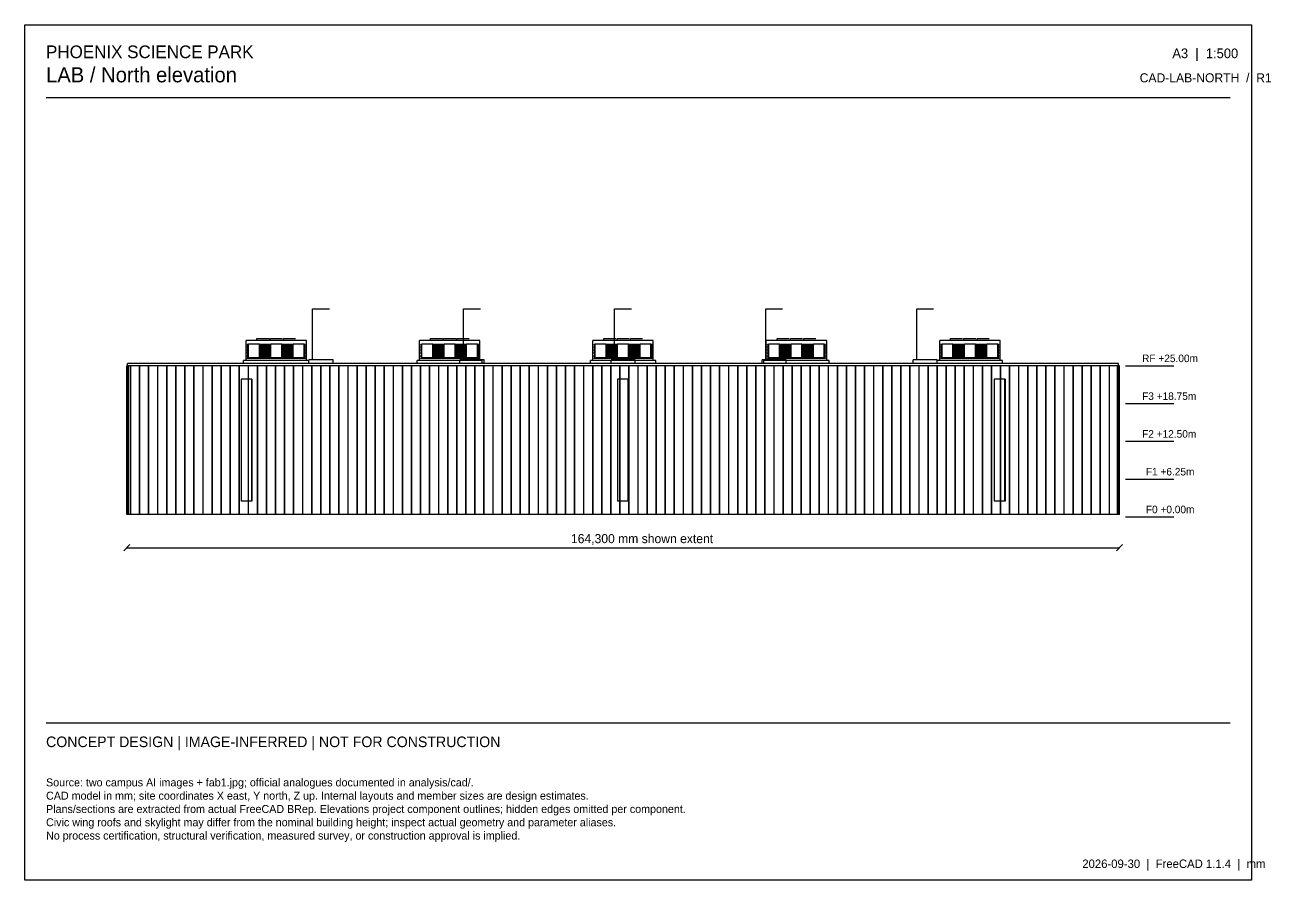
# Model space of a CAD drawing. Header units: millimetres. Extents: x 3500 to 209746, y 3500 to 145000.
import ezdxf

# ---------------------------------------------------------------- set-up
doc = ezdxf.new("R2010")
doc.units = ezdxf.units.MM

msp = doc.modelspace()

# ---------------------------------------------------------------- linework, layer by layer
at = {"layer": 'dimension'}
for p, q in [((19850, 58000), (20850, 59000)), ((20350, 58500), (184650, 58500)), ((184150, 58000), (185150, 59000))]:
    msp.add_line(p, q, dxfattribs=at)
at = {"layer": 'envelope'}
for p, q in [((20350, 64000), (20350, 88600)), ((20650, 88600), (20350, 88600)), ((20500, 64000), (20500, 88600)), ((20650, 64000), (20650, 88600)), ((20977.5, 64000), (20977.5, 88600)), ((21022.5, 88600), (20977.5, 88600)), ((21022.5, 64000), (21022.5, 88600)), ((22477.5, 64000), (22477.5, 88600)), ((22522.5, 88600), (22477.5, 88600)), ((22522.5, 64000), (22522.5, 88600)), ((23977.5, 64000), (23977.5, 88600)), ((24022.5, 88600), (23977.5, 88600)), ((24022.5, 64000), (24022.5, 88600)), ((25477.5, 64000), (25477.5, 88600)), ((25522.5, 88600), (25477.5, 88600)), ((25522.5, 64000), (25522.5, 88600)), ((26977.5, 64000), (26977.5, 88600)), ((27022.5, 88600), (26977.5, 88600)), ((27022.5, 64000), (27022.5, 88600)), ((28477.5, 64000), (28477.5, 88600)), ((28522.5, 88600), (28477.5, 88600)), ((28522.5, 64000), (28522.5, 88600)), ((29977.5, 64000), (29977.5, 88600)), ((30022.5, 88600), (29977.5, 88600)), ((30022.5, 64000), (30022.5, 88600)), ((31477.5, 64000), (31477.5, 88600)), ((31522.5, 88600), (31477.5, 88600)), ((31522.5, 64000), (31522.5, 88600)), ((32977.5, 64000), (32977.5, 88600)), ((33022.5, 88600), (32977.5, 88600)), ((33022.5, 64000), (33022.5, 88600)), ((34477.5, 64000), (34477.5, 88600)), ((34522.5, 88600), (34477.5, 88600)), ((34522.5, 64000), (34522.5, 88600)), ((35977.5, 64000), (35977.5, 88600)), ((36022.5, 88600), (35977.5, 88600)), ((36022.5, 64000), (36022.5, 88600)), ((37477.5, 64000), (37477.5, 88600)), ((37522.5, 88600), (37477.5, 88600)), ((37522.5, 64000), (37522.5, 88600)), ((38977.5, 64000), (38977.5, 88600)), ((39022.5, 88600), (38977.5, 88600)), ((39022.5, 64000), (39022.5, 88600)), ((40477.5, 64000), (40477.5, 88600)), ((40522.5, 88600), (40477.5, 88600)), ((40522.5, 64000), (40522.5, 88600)), ((41977.5, 64000), (41977.5, 88600)), ((42022.5, 88600), (41977.5, 88600)), ((42022.5, 64000), (42022.5, 88600)), ((43477.5, 64000), (43477.5, 88600)), ((43522.5, 88600), (43477.5, 88600)), ((43522.5, 64000), (43522.5, 88600)), ((44977.5, 64000), (44977.5, 88600)), ((45022.5, 88600), (44977.5, 88600)), ((45022.5, 64000), (45022.5, 88600)), ((46477.5, 64000), (46477.5, 88600)), ((46522.5, 88600), (46477.5, 88600)), ((46522.5, 64000), (46522.5, 88600)), ((47977.5, 64000), (47977.5, 88600)), ((48022.5, 88600), (47977.5, 88600)), ((48022.5, 64000), (48022.5, 88600)), ((49477.5, 64000), (49477.5, 88600)), ((49522.5, 88600), (49477.5, 88600)), ((49522.5, 64000), (49522.5, 88600)), ((50977.5, 64000), (50977.5, 88600)), ((51022.5, 88600), (50977.5, 88600)), ((51022.5, 64000), (51022.5, 88600)), ((52477.5, 64000), (52477.5, 88600)), ((52522.5, 88600), (52477.5, 88600)), ((52522.5, 64000), (52522.5, 88600)), ((53977.5, 64000), (53977.5, 88600)), ((54022.5, 88600), (53977.5, 88600)), ((54022.5, 64000), (54022.5, 88600)), ((55477.5, 64000), (55477.5, 88600)), ((55522.5, 88600), (55477.5, 88600)), ((55522.5, 64000), (55522.5, 88600)), ((56977.5, 64000), (56977.5, 88600)), ((57022.5, 88600), (56977.5, 88600)), ((57022.5, 64000), (57022.5, 88600)), ((58477.5, 64000), (58477.5, 88600)), ((58522.5, 88600), (58477.5, 88600)), ((58522.5, 64000), (58522.5, 88600)), ((59977.5, 64000), (59977.5, 88600)), ((60022.5, 88600), (59977.5, 88600)), ((60022.5, 64000), (60022.5, 88600)), ((61477.5, 64000), (61477.5, 88600)), ((61522.5, 88600), (61477.5, 88600)), ((61522.5, 64000), (61522.5, 88600)), ((62977.5, 64000), (62977.5, 88600)), ((63022.5, 88600), (62977.5, 88600)), ((63022.5, 64000), (63022.5, 88600)), ((64477.5, 64000), (64477.5, 88600)), ((64522.5, 88600), (64477.5, 88600)), ((64522.5, 64000), (64522.5, 88600)), ((65977.5, 64000), (65977.5, 88600)), ((66022.5, 88600), (65977.5, 88600)), ((66022.5, 64000), (66022.5, 88600)), ((67477.5, 64000), (67477.5, 88600)), ((67522.5, 88600), (67477.5, 88600)), ((67522.5, 64000), (67522.5, 88600)), ((68977.5, 64000), (68977.5, 88600)), ((69022.5, 88600), (68977.5, 88600)), ((69022.5, 64000), (69022.5, 88600)), ((70477.5, 64000), (70477.5, 88600)), ((70522.5, 88600), (70477.5, 88600)), ((70522.5, 64000), (70522.5, 88600)), ((71977.5, 64000), (71977.5, 88600)), ((72022.5, 88600), (71977.5, 88600)), ((72022.5, 64000), (72022.5, 88600)), ((73477.5, 64000), (73477.5, 88600)), ((73522.5, 88600), (73477.5, 88600)), ((73522.5, 64000), (73522.5, 88600)), ((74977.5, 64000), (74977.5, 88600)), ((75022.5, 88600), (74977.5, 88600)), ((75022.5, 64000), (75022.5, 88600)), ((76477.5, 64000), (76477.5, 88600)), ((76522.5, 88600), (76477.5, 88600)), ((76522.5, 64000), (76522.5, 88600)), ((77977.5, 64000), (77977.5, 88600)), ((78022.5, 88600), (77977.5, 88600)), ((78022.5, 64000), (78022.5, 88600)), ((79477.5, 64000), (79477.5, 88600)), ((79522.5, 88600), (79477.5, 88600)), ((79522.5, 64000), (79522.5, 88600)), ((80977.5, 64000), (80977.5, 88600)), ((81022.5, 88600), (80977.5, 88600)), ((81022.5, 64000), (81022.5, 88600)), ((82477.5, 64000), (82477.5, 88600)), ((82522.5, 88600), (82477.5, 88600)), ((82522.5, 64000), (82522.5, 88600)), ((83977.5, 64000), (83977.5, 88600)), ((84022.5, 88600), (83977.5, 88600)), ((84022.5, 64000), (84022.5, 88600)), ((85477.5, 64000), (85477.5, 88600)), ((85522.5, 88600), (85477.5, 88600)), ((85522.5, 64000), (85522.5, 88600)), ((86977.5, 64000), (86977.5, 88600)), ((87022.5, 88600), (86977.5, 88600)), ((87022.5, 64000), (87022.5, 88600)), ((88477.5, 64000), (88477.5, 88600)), ((88522.5, 88600), (88477.5, 88600)), ((88522.5, 64000), (88522.5, 88600)), ((89977.5, 64000), (89977.5, 88600)), ((90022.5, 88600), (89977.5, 88600)), ((90022.5, 64000), (90022.5, 88600)), ((91477.5, 64000), (91477.5, 88600)), ((91522.5, 88600), (91477.5, 88600)), ((91522.5, 64000), (91522.5, 88600)), ((92977.5, 64000), (92977.5, 88600)), ((93022.5, 88600), (92977.5, 88600)), ((93022.5, 64000), (93022.5, 88600)), ((94477.5, 64000), (94477.5, 88600)), ((94522.5, 88600), (94477.5, 88600)), ((94522.5, 64000), (94522.5, 88600)), ((95977.5, 64000), (95977.5, 88600)), ((96022.5, 88600), (95977.5, 88600)), ((96022.5, 64000), (96022.5, 88600)), ((97477.5, 64000), (97477.5, 88600)), ((97522.5, 88600), (97477.5, 88600)), ((97522.5, 64000), (97522.5, 88600)), ((98977.5, 64000), (98977.5, 88600)), ((99022.5, 88600), (98977.5, 88600)), ((99022.5, 64000), (99022.5, 88600)), ((100477.5, 64000), (100477.5, 88600)), ((100522.5, 88600), (100477.5, 88600)), ((100522.5, 64000), (100522.5, 88600)), ((101977.5, 64000), (101977.5, 88600)), ((102022.5, 88600), (101977.5, 88600)), ((102022.5, 64000), (102022.5, 88600)), ((103477.5, 64000), (103477.5, 88600)), ((103522.5, 88600), (103477.5, 88600)), ((103522.5, 64000), (103522.5, 88600)), ((104977.5, 64000), (104977.5, 88600)), ((105022.5, 88600), (104977.5, 88600)), ((105022.5, 64000), (105022.5, 88600)), ((106477.5, 64000), (106477.5, 88600)), ((106522.5, 88600), (106477.5, 88600)), ((106522.5, 64000), (106522.5, 88600)), ((107977.5, 64000), (107977.5, 88600)), ((108022.5, 88600), (107977.5, 88600)), ((108022.5, 64000), (108022.5, 88600)), ((109477.5, 64000), (109477.5, 88600)), ((109522.5, 88600), (109477.5, 88600)), ((109522.5, 64000), (109522.5, 88600)), ((110977.5, 64000), (110977.5, 88600)), ((111022.5, 88600), (110977.5, 88600)), ((111022.5, 64000), (111022.5, 88600)), ((112477.5, 64000), (112477.5, 88600)), ((112522.5, 88600), (112477.5, 88600)), ((112522.5, 64000), (112522.5, 88600)), ((113977.5, 64000), (113977.5, 88600)), ((114022.5, 88600), (113977.5, 88600)), ((114022.5, 64000), (114022.5, 88600)), ((115477.5, 64000), (115477.5, 88600)), ((115522.5, 88600), (115477.5, 88600)), ((115522.5, 64000), (115522.5, 88600)), ((116977.5, 64000), (116977.5, 88600)), ((117022.5, 88600), (116977.5, 88600)), ((117022.5, 64000), (117022.5, 88600)), ((118477.5, 64000), (118477.5, 88600)), ((118522.5, 88600), (118477.5, 88600)), ((118522.5, 64000), (118522.5, 88600)), ((119977.5, 64000), (119977.5, 88600)), ((120022.5, 88600), (119977.5, 88600)), ((120022.5, 64000), (120022.5, 88600)), ((121477.5, 64000), (121477.5, 88600)), ((121522.5, 88600), (121477.5, 88600)), ((121522.5, 64000), (121522.5, 88600)), ((122977.5, 64000), (122977.5, 88600)), ((123022.5, 88600), (122977.5, 88600)), ((123022.5, 64000), (123022.5, 88600)), ((124477.5, 64000), (124477.5, 88600)), ((124522.5, 88600), (124477.5, 88600)), ((124522.5, 64000), (124522.5, 88600)), ((125977.5, 64000), (125977.5, 88600)), ((126022.5, 88600), (125977.5, 88600)), ((126022.5, 64000), (126022.5, 88600)), ((127477.5, 64000), (127477.5, 88600)), ((127522.5, 88600), (127477.5, 88600)), ((127522.5, 64000), (127522.5, 88600)), ((128977.5, 64000), (128977.5, 88600)), ((129022.5, 88600), (128977.5, 88600)), ((129022.5, 64000), (129022.5, 88600)), ((130477.5, 64000), (130477.5, 88600)), ((130522.5, 88600), (130477.5, 88600)), ((130522.5, 64000), (130522.5, 88600)), ((131977.5, 64000), (131977.5, 88600)), ((132022.5, 88600), (131977.5, 88600)), ((132022.5, 64000), (132022.5, 88600)), ((133477.5, 64000), (133477.5, 88600)), ((133522.5, 88600), (133477.5, 88600)), ((133522.5, 64000), (133522.5, 88600)), ((134977.5, 64000), (134977.5, 88600)), ((135022.5, 88600), (134977.5, 88600)), ((135022.5, 64000), (135022.5, 88600)), ((136477.5, 64000), (136477.5, 88600)), ((136522.5, 88600), (136477.5, 88600)), ((136522.5, 64000), (136522.5, 88600)), ((137977.5, 64000), (137977.5, 88600)), ((138022.5, 88600), (137977.5, 88600)), ((138022.5, 64000), (138022.5, 88600)), ((139477.5, 64000), (139477.5, 88600)), ((139522.5, 88600), (139477.5, 88600)), ((139522.5, 64000), (139522.5, 88600)), ((140977.5, 64000), (140977.5, 88600)), ((141022.5, 88600), (140977.5, 88600)), ((141022.5, 64000), (141022.5, 88600)), ((142477.5, 64000), (142477.5, 88600)), ((142522.5, 88600), (142477.5, 88600)), ((142522.5, 64000), (142522.5, 88600)), ((143977.5, 64000), (143977.5, 88600)), ((144022.5, 88600), (143977.5, 88600)), ((144022.5, 64000), (144022.5, 88600)), ((145477.5, 64000), (145477.5, 88600)), ((145522.5, 88600), (145477.5, 88600)), ((145522.5, 64000), (145522.5, 88600)), ((146977.5, 64000), (146977.5, 88600)), ((147022.5, 88600), (146977.5, 88600)), ((147022.5, 64000), (147022.5, 88600)), ((148477.5, 64000), (148477.5, 88600)), ((148522.5, 88600), (148477.5, 88600)), ((148522.5, 64000), (148522.5, 88600)), ((149977.5, 64000), (149977.5, 88600)), ((150022.5, 88600), (149977.5, 88600)), ((150022.5, 64000), (150022.5, 88600)), ((151477.5, 64000), (151477.5, 88600)), ((151522.5, 88600), (151477.5, 88600)), ((151522.5, 64000), (151522.5, 88600)), ((152977.5, 64000), (152977.5, 88600)), ((153022.5, 88600), (152977.5, 88600)), ((153022.5, 64000), (153022.5, 88600)), ((154477.5, 64000), (154477.5, 88600)), ((154522.5, 88600), (154477.5, 88600)), ((154522.5, 64000), (154522.5, 88600)), ((155977.5, 64000), (155977.5, 88600)), ((156022.5, 88600), (155977.5, 88600)), ((156022.5, 64000), (156022.5, 88600)), ((157477.5, 64000), (157477.5, 88600)), ((157522.5, 88600), (157477.5, 88600)), ((157522.5, 64000), (157522.5, 88600)), ((158977.5, 64000), (158977.5, 88600)), ((159022.5, 88600), (158977.5, 88600)), ((159022.5, 64000), (159022.5, 88600)), ((160477.5, 64000), (160477.5, 88600)), ((160522.5, 88600), (160477.5, 88600)), ((160522.5, 64000), (160522.5, 88600)), ((161977.5, 64000), (161977.5, 88600)), ((162022.5, 88600), (161977.5, 88600)), ((162022.5, 64000), (162022.5, 88600)), ((163477.5, 64000), (163477.5, 88600)), ((163522.5, 88600), (163477.5, 88600)), ((163522.5, 64000), (163522.5, 88600)), ((164977.5, 64000), (164977.5, 88600)), ((165022.5, 88600), (164977.5, 88600)), ((165022.5, 64000), (165022.5, 88600)), ((166477.5, 64000), (166477.5, 88600)), ((166522.5, 88600), (166477.5, 88600)), ((166522.5, 64000), (166522.5, 88600)), ((167977.5, 64000), (167977.5, 88600)), ((168022.5, 88600), (167977.5, 88600)), ((168022.5, 64000), (168022.5, 88600)), ((169477.5, 64000), (169477.5, 88600)), ((169522.5, 88600), (169477.5, 88600)), ((169522.5, 64000), (169522.5, 88600)), ((170977.5, 64000), (170977.5, 88600)), ((171022.5, 88600), (170977.5, 88600)), ((171022.5, 64000), (171022.5, 88600)), ((172477.5, 64000), (172477.5, 88600)), ((172522.5, 88600), (172477.5, 88600)), ((172522.5, 64000), (172522.5, 88600)), ((173977.5, 64000), (173977.5, 88600)), ((174022.5, 88600), (173977.5, 88600)), ((174022.5, 64000), (174022.5, 88600)), ((175477.5, 64000), (175477.5, 88600)), ((175522.5, 88600), (175477.5, 88600)), ((175522.5, 64000), (175522.5, 88600)), ((176977.5, 64000), (176977.5, 88600)), ((177022.5, 88600), (176977.5, 88600)), ((177022.5, 64000), (177022.5, 88600)), ((178477.5, 64000), (178477.5, 88600)), ((178522.5, 88600), (178477.5, 88600)), ((178522.5, 64000), (178522.5, 88600)), ((179977.5, 64000), (179977.5, 88600)), ((180022.5, 88600), (179977.5, 88600)), ((180022.5, 64000), (180022.5, 88600)), ((181477.5, 64000), (181477.5, 88600)), ((181522.5, 88600), (181477.5, 88600)), ((181522.5, 64000), (181522.5, 88600)), ((182977.5, 64000), (182977.5, 88600)), ((183022.5, 88600), (182977.5, 88600)), ((183022.5, 64000), (183022.5, 88600)), ((184350, 64000), (184350, 88600)), ((184650, 88600), (184350, 88600)), ((184477.5, 64000), (184477.5, 88600)), ((184522.5, 88600), (184477.5, 88600)), ((184500, 64000), (184500, 88600)), ((184522.5, 64000), (184522.5, 88600)), ((184650, 64000), (184650, 88600)), ((41080, 86400), (39280, 86400)), ((39280, 86400), (39280, 66200)), ((41080, 86400), (41080, 66200)), ((103400, 86400), (101600, 86400)), ((101600, 86400), (101600, 66200)), ((103400, 86400), (103400, 66200)), ((165720, 86400), (163920, 86400)), ((163920, 86400), (163920, 66200)), ((165720, 86400), (165720, 66200)), ((41080, 66200), (39280, 66200)), ((103400, 66200), (101600, 66200)), ((165720, 66200), (163920, 66200)), ((20650, 64000), (20350, 64000)), ((184500, 64000), (20500, 64000)), ((21022.5, 64000), (20977.5, 64000)), ((22522.5, 64000), (22477.5, 64000)), ((24022.5, 64000), (23977.5, 64000)), ((25522.5, 64000), (25477.5, 64000)), ((27022.5, 64000), (26977.5, 64000)), ((28522.5, 64000), (28477.5, 64000)), ((30022.5, 64000), (29977.5, 64000)), ((31522.5, 64000), (31477.5, 64000)), ((33022.5, 64000), (32977.5, 64000)), ((34522.5, 64000), (34477.5, 64000)), ((36022.5, 64000), (35977.5, 64000)), ((37522.5, 64000), (37477.5, 64000)), ((39022.5, 64000), (38977.5, 64000)), ((40522.5, 64000), (40477.5, 64000)), ((42022.5, 64000), (41977.5, 64000)), ((43522.5, 64000), (43477.5, 64000)), ((45022.5, 64000), (44977.5, 64000)), ((46522.5, 64000), (46477.5, 64000)), ((48022.5, 64000), (47977.5, 64000)), ((49522.5, 64000), (49477.5, 64000)), ((51022.5, 64000), (50977.5, 64000)), ((52522.5, 64000), (52477.5, 64000)), ((54022.5, 64000), (53977.5, 64000)), ((55522.5, 64000), (55477.5, 64000)), ((57022.5, 64000), (56977.5, 64000)), ((58522.5, 64000), (58477.5, 64000)), ((60022.5, 64000), (59977.5, 64000)), ((61522.5, 64000), (61477.5, 64000)), ((63022.5, 64000), (62977.5, 64000)), ((64522.5, 64000), (64477.5, 64000)), ((66022.5, 64000), (65977.5, 64000)), ((67522.5, 64000), (67477.5, 64000)), ((69022.5, 64000), (68977.5, 64000)), ((70522.5, 64000), (70477.5, 64000)), ((72022.5, 64000), (71977.5, 64000)), ((73522.5, 64000), (73477.5, 64000)), ((75022.5, 64000), (74977.5, 64000)), ((76522.5, 64000), (76477.5, 64000)), ((78022.5, 64000), (77977.5, 64000)), ((79522.5, 64000), (79477.5, 64000)), ((81022.5, 64000), (80977.5, 64000)), ((82522.5, 64000), (82477.5, 64000)), ((84022.5, 64000), (83977.5, 64000)), ((85522.5, 64000), (85477.5, 64000)), ((87022.5, 64000), (86977.5, 64000)), ((88522.5, 64000), (88477.5, 64000)), ((90022.5, 64000), (89977.5, 64000)), ((91522.5, 64000), (91477.5, 64000)), ((93022.5, 64000), (92977.5, 64000)), ((94522.5, 64000), (94477.5, 64000)), ((96022.5, 64000), (95977.5, 64000)), ((97522.5, 64000), (97477.5, 64000)), ((99022.5, 64000), (98977.5, 64000)), ((100522.5, 64000), (100477.5, 64000)), ((102022.5, 64000), (101977.5, 64000)), ((103522.5, 64000), (103477.5, 64000)), ((105022.5, 64000), (104977.5, 64000)), ((106522.5, 64000), (106477.5, 64000)), ((108022.5, 64000), (107977.5, 64000)), ((109522.5, 64000), (109477.5, 64000)), ((111022.5, 64000), (110977.5, 64000)), ((112522.5, 64000), (112477.5, 64000)), ((114022.5, 64000), (113977.5, 64000)), ((115522.5, 64000), (115477.5, 64000)), ((117022.5, 64000), (116977.5, 64000)), ((118522.5, 64000), (118477.5, 64000)), ((120022.5, 64000), (119977.5, 64000)), ((121522.5, 64000), (121477.5, 64000)), ((123022.5, 64000), (122977.5, 64000)), ((124522.5, 64000), (124477.5, 64000)), ((126022.5, 64000), (125977.5, 64000)), ((127522.5, 64000), (127477.5, 64000)), ((129022.5, 64000), (128977.5, 64000)), ((130522.5, 64000), (130477.5, 64000)), ((132022.5, 64000), (131977.5, 64000)), ((133522.5, 64000), (133477.5, 64000)), ((135022.5, 64000), (134977.5, 64000)), ((136522.5, 64000), (136477.5, 64000)), ((138022.5, 64000), (137977.5, 64000)), ((139522.5, 64000), (139477.5, 64000)), ((141022.5, 64000), (140977.5, 64000)), ((142522.5, 64000), (142477.5, 64000)), ((144022.5, 64000), (143977.5, 64000)), ((145522.5, 64000), (145477.5, 64000)), ((147022.5, 64000), (146977.5, 64000)), ((148522.5, 64000), (148477.5, 64000)), ((150022.5, 64000), (149977.5, 64000)), ((151522.5, 64000), (151477.5, 64000)), ((153022.5, 64000), (152977.5, 64000)), ((154522.5, 64000), (154477.5, 64000)), ((156022.5, 64000), (155977.5, 64000)), ((157522.5, 64000), (157477.5, 64000)), ((159022.5, 64000), (158977.5, 64000)), ((160522.5, 64000), (160477.5, 64000)), ((162022.5, 64000), (161977.5, 64000)), ((163522.5, 64000), (163477.5, 64000)), ((165022.5, 64000), (164977.5, 64000)), ((166522.5, 64000), (166477.5, 64000)), ((168022.5, 64000), (167977.5, 64000)), ((169522.5, 64000), (169477.5, 64000)), ((171022.5, 64000), (170977.5, 64000)), ((172522.5, 64000), (172477.5, 64000)), ((174022.5, 64000), (173977.5, 64000)), ((175522.5, 64000), (175477.5, 64000)), ((177022.5, 64000), (176977.5, 64000)), ((178522.5, 64000), (178477.5, 64000)), ((180022.5, 64000), (179977.5, 64000)), ((181522.5, 64000), (181477.5, 64000)), ((183022.5, 64000), (182977.5, 64000)), ((184650, 64000), (184350, 64000)), ((184522.5, 64000), (184477.5, 64000))]:
    msp.add_line(p, q, dxfattribs=at)
at = {"layer": 'equipment'}
for p, q in [((51100, 98000), (51135.1, 98000)), ((51100, 89600), (51100, 98000)), ((51135.1, 98000), (51238.64, 98000)), ((51238.64, 98000), (51405.44, 98000)), ((51405.44, 98000), (51627.11, 98000)), ((51627.11, 98000), (51892.56, 98000)), ((51892.56, 98000), (52188.47, 98000)), ((52188.47, 98000), (52500, 98000)), ((52500, 98000), (52811.53, 98000)), ((52811.53, 98000), (53107.44, 98000)), ((53107.44, 98000), (53372.89, 98000)), ((53372.89, 98000), (53594.56, 98000)), ((53594.56, 98000), (53761.36, 98000)), ((53761.36, 98000), (53864.9, 98000)), ((53864.9, 98000), (53900, 98000)), ((76100, 98000), (76135.1, 98000)), ((76100, 89600), (76100, 98000)), ((76135.1, 98000), (76238.64, 98000)), ((76238.64, 98000), (76405.44, 98000)), ((76405.44, 98000), (76627.11, 98000)), ((76627.11, 98000), (76892.56, 98000)), ((76892.56, 98000), (77188.47, 98000)), ((77188.47, 98000), (77500, 98000)), ((77500, 98000), (77811.53, 98000)), ((77811.53, 98000), (78107.44, 98000)), ((78107.44, 98000), (78372.89, 98000)), ((78372.89, 98000), (78594.56, 98000)), ((78594.56, 98000), (78761.36, 98000)), ((78761.36, 98000), (78864.9, 98000)), ((78864.9, 98000), (78900, 98000)), ((101100, 98000), (101135.1, 98000)), ((101100, 89600), (101100, 98000)), ((101135.1, 98000), (101238.64, 98000)), ((101238.64, 98000), (101405.44, 98000)), ((101405.44, 98000), (101627.11, 98000)), ((101627.11, 98000), (101892.56, 98000)), ((101892.56, 98000), (102188.47, 98000)), ((102188.47, 98000), (102500, 98000)), ((102500, 98000), (102811.53, 98000)), ((102811.53, 98000), (103107.44, 98000)), ((103107.44, 98000), (103372.89, 98000)), ((103372.89, 98000), (103594.56, 98000)), ((103594.56, 98000), (103761.36, 98000)), ((103761.36, 98000), (103864.9, 98000)), ((103864.9, 98000), (103900, 98000)), ((126100, 98000), (126135.1, 98000)), ((126100, 89600), (126100, 98000)), ((126135.1, 98000), (126238.64, 98000)), ((126238.64, 98000), (126405.44, 98000)), ((126405.44, 98000), (126627.11, 98000)), ((126627.11, 98000), (126892.56, 98000)), ((126892.56, 98000), (127188.47, 98000)), ((127188.47, 98000), (127500, 98000)), ((127500, 98000), (127811.53, 98000)), ((127811.53, 98000), (128107.44, 98000)), ((128107.44, 98000), (128372.89, 98000)), ((128372.89, 98000), (128594.56, 98000)), ((128594.56, 98000), (128761.36, 98000)), ((128761.36, 98000), (128864.9, 98000)), ((128864.9, 98000), (128900, 98000)), ((151100, 98000), (151135.1, 98000)), ((151100, 89600), (151100, 98000)), ((151135.1, 98000), (151238.64, 98000)), ((151238.64, 98000), (151405.44, 98000)), ((151405.44, 98000), (151627.11, 98000)), ((151627.11, 98000), (151892.56, 98000)), ((151892.56, 98000), (152188.47, 98000)), ((152188.47, 98000), (152500, 98000)), ((152500, 98000), (152811.53, 98000)), ((152811.53, 98000), (153107.44, 98000)), ((153107.44, 98000), (153372.89, 98000)), ((153372.89, 98000), (153594.56, 98000)), ((153594.56, 98000), (153761.36, 98000)), ((153761.36, 98000), (153864.9, 98000)), ((153864.9, 98000), (153900, 98000)), ((41900, 93100), (41925.07, 93100)), ((41900, 92800), (41900, 93100)), ((41925.07, 93100), (41999.03, 93100)), ((41999.03, 93100), (42118.17, 93100)), ((42118.17, 93100), (42276.51, 93100)), ((42276.51, 93100), (42466.12, 93100)), ((42466.12, 93100), (42677.48, 93100)), ((42677.48, 93100), (42900, 93100)), ((42900, 93100), (43122.52, 93100)), ((43122.52, 93100), (43333.88, 93100)), ((43333.88, 93100), (43523.49, 93100)), ((43523.49, 93100), (43681.83, 93100)), ((43681.83, 93100), (43800.97, 93100)), ((43800.97, 93100), (43874.93, 93100)), ((43874.93, 93100), (43900, 93100)), ((44100, 93100), (44125.07, 93100)), ((44100, 92800), (44100, 93100)), ((44125.07, 93100), (44199.03, 93100)), ((44199.03, 93100), (44318.17, 93100)), ((44318.17, 93100), (44476.51, 93100)), ((44476.51, 93100), (44666.12, 93100)), ((44666.12, 93100), (44877.48, 93100)), ((44877.48, 93100), (45100, 93100)), ((45100, 93100), (45322.52, 93100)), ((45322.52, 93100), (45533.88, 93100)), ((45533.88, 93100), (45723.49, 93100)), ((45723.49, 93100), (45881.83, 93100)), ((45881.83, 93100), (46000.97, 93100)), ((46000.97, 93100), (46074.93, 93100)), ((46074.93, 93100), (46100, 93100)), ((46300, 93100), (46325.07, 93100)), ((46300, 92800), (46300, 93100)), ((46325.07, 93100), (46399.03, 93100)), ((46399.03, 93100), (46518.17, 93100)), ((46518.17, 93100), (46676.51, 93100)), ((46676.51, 93100), (46866.12, 93100)), ((46866.12, 93100), (47077.48, 93100)), ((47077.48, 93100), (47300, 93100)), ((47300, 93100), (47522.52, 93100)), ((47522.52, 93100), (47733.88, 93100)), ((47733.88, 93100), (47923.49, 93100)), ((47923.49, 93100), (48081.83, 93100)), ((48081.83, 93100), (48200.97, 93100)), ((48200.97, 93100), (48274.93, 93100)), ((48274.93, 93100), (48300, 93100)), ((70600, 93100), (70625.07, 93100)), ((70600, 92800), (70600, 93100)), ((70625.07, 93100), (70699.03, 93100)), ((70699.03, 93100), (70818.17, 93100)), ((70818.17, 93100), (70976.51, 93100)), ((70976.51, 93100), (71166.12, 93100)), ((71166.12, 93100), (71377.48, 93100)), ((71377.48, 93100), (71600, 93100)), ((71600, 93100), (71822.52, 93100)), ((71822.52, 93100), (72033.88, 93100)), ((72033.88, 93100), (72223.49, 93100)), ((72223.49, 93100), (72381.83, 93100)), ((72381.83, 93100), (72500.97, 93100)), ((72500.97, 93100), (72574.93, 93100)), ((72574.93, 93100), (72600, 93100)), ((72800, 93100), (72825.07, 93100)), ((72800, 92800), (72800, 93100)), ((72825.07, 93100), (72899.03, 93100)), ((72899.03, 93100), (73018.17, 93100)), ((73018.17, 93100), (73176.51, 93100)), ((73176.51, 93100), (73366.12, 93100)), ((73366.12, 93100), (73577.48, 93100)), ((73577.48, 93100), (73800, 93100)), ((73800, 93100), (74022.52, 93100)), ((74022.52, 93100), (74233.88, 93100)), ((74233.88, 93100), (74423.49, 93100)), ((74423.49, 93100), (74581.83, 93100)), ((74581.83, 93100), (74700.97, 93100)), ((74700.97, 93100), (74774.93, 93100)), ((74774.93, 93100), (74800, 93100)), ((75000, 93100), (75025.07, 93100)), ((75000, 92800), (75000, 93100)), ((75025.07, 93100), (75099.03, 93100)), ((75099.03, 93100), (75218.17, 93100)), ((75218.17, 93100), (75376.51, 93100)), ((75376.51, 93100), (75566.12, 93100)), ((75566.12, 93100), (75777.48, 93100)), ((75777.48, 93100), (76000, 93100)), ((76000, 93100), (76222.52, 93100)), ((76222.52, 93100), (76433.88, 93100)), ((76433.88, 93100), (76623.49, 93100)), ((76623.49, 93100), (76781.83, 93100)), ((76781.83, 93100), (76900.97, 93100)), ((76900.97, 93100), (76974.93, 93100)), ((76974.93, 93100), (77000, 93100)), ((99300, 93100), (99325.07, 93100)), ((99300, 92800), (99300, 93100)), ((99325.07, 93100), (99399.03, 93100)), ((99399.03, 93100), (99518.17, 93100)), ((99518.17, 93100), (99676.51, 93100)), ((99676.51, 93100), (99866.12, 93100)), ((99866.12, 93100), (100077.48, 93100)), ((100077.48, 93100), (100300, 93100)), ((100300, 93100), (100522.52, 93100)), ((100522.52, 93100), (100733.88, 93100)), ((100733.88, 93100), (100923.49, 93100)), ((100923.49, 93100), (101081.83, 93100)), ((101081.83, 93100), (101200.97, 93100)), ((101200.97, 93100), (101274.93, 93100)), ((101274.93, 93100), (101300, 93100)), ((101500, 93100), (101525.07, 93100)), ((101500, 92800), (101500, 93100)), ((101525.07, 93100), (101599.03, 93100)), ((101599.03, 93100), (101718.17, 93100)), ((101718.17, 93100), (101876.51, 93100)), ((101876.51, 93100), (102066.12, 93100)), ((102066.12, 93100), (102277.48, 93100)), ((102277.48, 93100), (102500, 93100)), ((102500, 93100), (102722.52, 93100)), ((102722.52, 93100), (102933.88, 93100)), ((102933.88, 93100), (103123.49, 93100)), ((103123.49, 93100), (103281.83, 93100)), ((103281.83, 93100), (103400.97, 93100)), ((103400.97, 93100), (103474.93, 93100)), ((103474.93, 93100), (103500, 93100)), ((103700, 93100), (103725.07, 93100)), ((103700, 92800), (103700, 93100)), ((103725.07, 93100), (103799.03, 93100)), ((103799.03, 93100), (103918.17, 93100)), ((103918.17, 93100), (104076.51, 93100)), ((104076.51, 93100), (104266.12, 93100)), ((104266.12, 93100), (104477.48, 93100)), ((104477.48, 93100), (104700, 93100)), ((104700, 93100), (104922.52, 93100)), ((104922.52, 93100), (105133.88, 93100)), ((105133.88, 93100), (105323.49, 93100)), ((105323.49, 93100), (105481.83, 93100)), ((105481.83, 93100), (105600.97, 93100)), ((105600.97, 93100), (105674.93, 93100)), ((105674.93, 93100), (105700, 93100)), ((128000, 93100), (128025.07, 93100)), ((128000, 92800), (128000, 93100)), ((128025.07, 93100), (128099.03, 93100)), ((128099.03, 93100), (128218.17, 93100)), ((128218.17, 93100), (128376.51, 93100)), ((128376.51, 93100), (128566.12, 93100)), ((128566.12, 93100), (128777.48, 93100)), ((128777.48, 93100), (129000, 93100)), ((129000, 93100), (129222.52, 93100)), ((129222.52, 93100), (129433.88, 93100)), ((129433.88, 93100), (129623.49, 93100)), ((129623.49, 93100), (129781.83, 93100)), ((129781.83, 93100), (129900.97, 93100)), ((129900.97, 93100), (129974.93, 93100)), ((129974.93, 93100), (130000, 93100)), ((130200, 93100), (130225.07, 93100)), ((130200, 92800), (130200, 93100)), ((130225.07, 93100), (130299.03, 93100)), ((130299.03, 93100), (130418.17, 93100)), ((130418.17, 93100), (130576.51, 93100)), ((130576.51, 93100), (130766.12, 93100)), ((130766.12, 93100), (130977.48, 93100)), ((130977.48, 93100), (131200, 93100)), ((131200, 93100), (131422.52, 93100)), ((131422.52, 93100), (131633.88, 93100)), ((131633.88, 93100), (131823.49, 93100)), ((131823.49, 93100), (131981.83, 93100)), ((131981.83, 93100), (132100.97, 93100)), ((132100.97, 93100), (132174.93, 93100)), ((132174.93, 93100), (132200, 93100)), ((132400, 93100), (132425.07, 93100)), ((132400, 92800), (132400, 93100)), ((132425.07, 93100), (132499.03, 93100)), ((132499.03, 93100), (132618.17, 93100)), ((132618.17, 93100), (132776.51, 93100)), ((132776.51, 93100), (132966.12, 93100)), ((132966.12, 93100), (133177.48, 93100)), ((133177.48, 93100), (133400, 93100)), ((133400, 93100), (133622.52, 93100)), ((133622.52, 93100), (133833.88, 93100)), ((133833.88, 93100), (134023.49, 93100)), ((134023.49, 93100), (134181.83, 93100)), ((134181.83, 93100), (134300.97, 93100)), ((134300.97, 93100), (134374.93, 93100)), ((134374.93, 93100), (134400, 93100)), ((156700, 93100), (156725.07, 93100)), ((156700, 92800), (156700, 93100)), ((156725.07, 93100), (156799.03, 93100)), ((156799.03, 93100), (156918.17, 93100)), ((156918.17, 93100), (157076.51, 93100)), ((157076.51, 93100), (157266.12, 93100)), ((157266.12, 93100), (157477.48, 93100)), ((157477.48, 93100), (157700, 93100)), ((157700, 93100), (157922.52, 93100)), ((157922.52, 93100), (158133.88, 93100)), ((158133.88, 93100), (158323.49, 93100)), ((158323.49, 93100), (158481.83, 93100)), ((158481.83, 93100), (158600.97, 93100)), ((158600.97, 93100), (158674.93, 93100)), ((158674.93, 93100), (158700, 93100)), ((158900, 93100), (158925.07, 93100)), ((158900, 92800), (158900, 93100)), ((158925.07, 93100), (158999.03, 93100)), ((158999.03, 93100), (159118.17, 93100)), ((159118.17, 93100), (159276.51, 93100)), ((159276.51, 93100), (159466.12, 93100)), ((159466.12, 93100), (159677.48, 93100)), ((159677.48, 93100), (159900, 93100)), ((159900, 93100), (160122.52, 93100)), ((160122.52, 93100), (160333.88, 93100)), ((160333.88, 93100), (160523.49, 93100)), ((160523.49, 93100), (160681.83, 93100)), ((160681.83, 93100), (160800.97, 93100)), ((160800.97, 93100), (160874.93, 93100)), ((160874.93, 93100), (160900, 93100)), ((161100, 93100), (161125.07, 93100)), ((161100, 92800), (161100, 93100)), ((161125.07, 93100), (161199.03, 93100)), ((161199.03, 93100), (161318.17, 93100)), ((161318.17, 93100), (161476.51, 93100)), ((161476.51, 93100), (161666.12, 93100)), ((161666.12, 93100), (161877.48, 93100)), ((161877.48, 93100), (162100, 93100)), ((162100, 93100), (162322.52, 93100)), ((162322.52, 93100), (162533.88, 93100)), ((162533.88, 93100), (162723.49, 93100)), ((162723.49, 93100), (162881.83, 93100)), ((162881.83, 93100), (163000.97, 93100)), ((163000.97, 93100), (163074.93, 93100)), ((163074.93, 93100), (163100, 93100)), ((40100, 89500), (40100, 92800)), ((50100, 92800), (40100, 92800)), ((40300, 92050), (40300, 92130)), ((40500, 92130), (40300, 92130)), ((40500, 92050), (40300, 92050)), ((40300, 91800), (40300, 91880)), ((40500, 91880), (40300, 91880)), ((40500, 91800), (40300, 91800)), ((40300, 91550), (40300, 91630)), ((40500, 91630), (40300, 91630)), ((40500, 91550), (40300, 91550)), ((40300, 91300), (40300, 91380)), ((40500, 91380), (40300, 91380)), ((40500, 91300), (40300, 91300)), ((40300, 91050), (40300, 91130)), ((40500, 91130), (40300, 91130)), ((40500, 91050), (40300, 91050)), ((40300, 90800), (40300, 90880)), ((40500, 90880), (40300, 90880)), ((40500, 90800), (40300, 90800)), ((40500, 89900), (40500, 92200)), ((42300, 92200), (40500, 92200)), ((42300, 89900), (42300, 92200)), ((44200, 92130), (42300, 92130)), ((44200, 92050), (42300, 92050)), ((44200, 91880), (42300, 91880)), ((44200, 91800), (42300, 91800)), ((44200, 91630), (42300, 91630)), ((44200, 91550), (42300, 91550)), ((44200, 91380), (42300, 91380)), ((44200, 91300), (42300, 91300)), ((44200, 91130), (42300, 91130)), ((44200, 91050), (42300, 91050)), ((44200, 90880), (42300, 90880)), ((44200, 90800), (42300, 90800)), ((44200, 89900), (44200, 92200)), ((46000, 92200), (44200, 92200)), ((46000, 89900), (46000, 92200)), ((47900, 92130), (46000, 92130)), ((47900, 92050), (46000, 92050)), ((47900, 91880), (46000, 91880)), ((47900, 91800), (46000, 91800)), ((47900, 91630), (46000, 91630)), ((47900, 91550), (46000, 91550)), ((47900, 91380), (46000, 91380)), ((47900, 91300), (46000, 91300)), ((47900, 91130), (46000, 91130)), ((47900, 91050), (46000, 91050)), ((47900, 90880), (46000, 90880)), ((47900, 90800), (46000, 90800)), ((47900, 89900), (47900, 92200)), ((49700, 92200), (47900, 92200)), ((49700, 89900), (49700, 92200)), ((49900, 92130), (49700, 92130)), ((49900, 92050), (49700, 92050)), ((49900, 91880), (49700, 91880)), ((49900, 91800), (49700, 91800)), ((49900, 91630), (49700, 91630)), ((49900, 91550), (49700, 91550)), ((49900, 91380), (49700, 91380)), ((49900, 91300), (49700, 91300)), ((49900, 91130), (49700, 91130)), ((49900, 91050), (49700, 91050)), ((49900, 90880), (49700, 90880)), ((49900, 90800), (49700, 90800)), ((49900, 92050), (49900, 92130)), ((49900, 91800), (49900, 91880)), ((49900, 91550), (49900, 91630)), ((49900, 91300), (49900, 91380)), ((49900, 91050), (49900, 91130)), ((49900, 90800), (49900, 90880)), ((50100, 89500), (50100, 92800)), ((68800, 89500), (68800, 92800)), ((78800, 92800), (68800, 92800)), ((69000, 92050), (69000, 92130)), ((69200, 92130), (69000, 92130)), ((69200, 92050), (69000, 92050)), ((69000, 91800), (69000, 91880)), ((69200, 91880), (69000, 91880)), ((69200, 91800), (69000, 91800)), ((69000, 91550), (69000, 91630)), ((69200, 91630), (69000, 91630)), ((69200, 91550), (69000, 91550)), ((69000, 91300), (69000, 91380)), ((69200, 91380), (69000, 91380)), ((69200, 91300), (69000, 91300)), ((69000, 91050), (69000, 91130)), ((69200, 91130), (69000, 91130)), ((69200, 91050), (69000, 91050)), ((69000, 90800), (69000, 90880)), ((69200, 90880), (69000, 90880)), ((69200, 90800), (69000, 90800)), ((69200, 89900), (69200, 92200)), ((71000, 92200), (69200, 92200)), ((71000, 89900), (71000, 92200)), ((72900, 92130), (71000, 92130)), ((72900, 92050), (71000, 92050)), ((72900, 91880), (71000, 91880)), ((72900, 91800), (71000, 91800)), ((72900, 91630), (71000, 91630)), ((72900, 91550), (71000, 91550)), ((72900, 91380), (71000, 91380)), ((72900, 91300), (71000, 91300)), ((72900, 91130), (71000, 91130)), ((72900, 91050), (71000, 91050)), ((72900, 90880), (71000, 90880)), ((72900, 90800), (71000, 90800)), ((72900, 89900), (72900, 92200)), ((74700, 92200), (72900, 92200)), ((74700, 89900), (74700, 92200)), ((76600, 92130), (74700, 92130)), ((76600, 92050), (74700, 92050)), ((76600, 91880), (74700, 91880)), ((76600, 91800), (74700, 91800)), ((76600, 91630), (74700, 91630)), ((76600, 91550), (74700, 91550)), ((76600, 91380), (74700, 91380)), ((76600, 91300), (74700, 91300)), ((76600, 91130), (74700, 91130)), ((76600, 91050), (74700, 91050)), ((76600, 90880), (74700, 90880)), ((76600, 90800), (74700, 90800)), ((76600, 89900), (76600, 92200)), ((78400, 92200), (76600, 92200)), ((78400, 89900), (78400, 92200)), ((78600, 92130), (78400, 92130)), ((78600, 92050), (78400, 92050)), ((78600, 91880), (78400, 91880)), ((78600, 91800), (78400, 91800)), ((78600, 91630), (78400, 91630)), ((78600, 91550), (78400, 91550)), ((78600, 91380), (78400, 91380)), ((78600, 91300), (78400, 91300)), ((78600, 91130), (78400, 91130)), ((78600, 91050), (78400, 91050)), ((78600, 90880), (78400, 90880)), ((78600, 90800), (78400, 90800)), ((78600, 92050), (78600, 92130)), ((78600, 91800), (78600, 91880)), ((78600, 91550), (78600, 91630)), ((78600, 91300), (78600, 91380)), ((78600, 91050), (78600, 91130)), ((78600, 90800), (78600, 90880)), ((78800, 89500), (78800, 92800)), ((97500, 89500), (97500, 92800)), ((107500, 92800), (97500, 92800)), ((97700, 92050), (97700, 92130)), ((97900, 92130), (97700, 92130)), ((97900, 92050), (97700, 92050)), ((97700, 91800), (97700, 91880)), ((97900, 91880), (97700, 91880)), ((97900, 91800), (97700, 91800)), ((97700, 91550), (97700, 91630)), ((97900, 91630), (97700, 91630)), ((97900, 91550), (97700, 91550)), ((97700, 91300), (97700, 91380)), ((97900, 91380), (97700, 91380)), ((97900, 91300), (97700, 91300)), ((97700, 91050), (97700, 91130)), ((97900, 91130), (97700, 91130)), ((97900, 91050), (97700, 91050)), ((97700, 90800), (97700, 90880)), ((97900, 90880), (97700, 90880)), ((97900, 90800), (97700, 90800)), ((97900, 89900), (97900, 92200)), ((99700, 92200), (97900, 92200)), ((99700, 89900), (99700, 92200)), ((101600, 92130), (99700, 92130)), ((101600, 92050), (99700, 92050)), ((101600, 91880), (99700, 91880)), ((101600, 91800), (99700, 91800)), ((101600, 91630), (99700, 91630)), ((101600, 91550), (99700, 91550)), ((101600, 91380), (99700, 91380)), ((101600, 91300), (99700, 91300)), ((101600, 91130), (99700, 91130)), ((101600, 91050), (99700, 91050)), ((101600, 90880), (99700, 90880)), ((101600, 90800), (99700, 90800)), ((101600, 89900), (101600, 92200)), ((103400, 92200), (101600, 92200)), ((103400, 89900), (103400, 92200)), ((105300, 92130), (103400, 92130)), ((105300, 92050), (103400, 92050)), ((105300, 91880), (103400, 91880)), ((105300, 91800), (103400, 91800)), ((105300, 91630), (103400, 91630)), ((105300, 91550), (103400, 91550)), ((105300, 91380), (103400, 91380)), ((105300, 91300), (103400, 91300)), ((105300, 91130), (103400, 91130)), ((105300, 91050), (103400, 91050)), ((105300, 90880), (103400, 90880)), ((105300, 90800), (103400, 90800)), ((105300, 89900), (105300, 92200)), ((107100, 92200), (105300, 92200)), ((107100, 89900), (107100, 92200)), ((107300, 92130), (107100, 92130)), ((107300, 92050), (107100, 92050)), ((107300, 91880), (107100, 91880)), ((107300, 91800), (107100, 91800)), ((107300, 91630), (107100, 91630)), ((107300, 91550), (107100, 91550)), ((107300, 91380), (107100, 91380)), ((107300, 91300), (107100, 91300)), ((107300, 91130), (107100, 91130)), ((107300, 91050), (107100, 91050)), ((107300, 90880), (107100, 90880)), ((107300, 90800), (107100, 90800)), ((107300, 92050), (107300, 92130)), ((107300, 91800), (107300, 91880)), ((107300, 91550), (107300, 91630)), ((107300, 91300), (107300, 91380)), ((107300, 91050), (107300, 91130)), ((107300, 90800), (107300, 90880)), ((107500, 89500), (107500, 92800)), ((126200, 89500), (126200, 92800)), ((136200, 92800), (126200, 92800)), ((126400, 92050), (126400, 92130)), ((126600, 92130), (126400, 92130)), ((126600, 92050), (126400, 92050)), ((126400, 91800), (126400, 91880)), ((126600, 91880), (126400, 91880)), ((126600, 91800), (126400, 91800)), ((126400, 91550), (126400, 91630)), ((126600, 91630), (126400, 91630)), ((126600, 91550), (126400, 91550)), ((126400, 91300), (126400, 91380)), ((126600, 91380), (126400, 91380)), ((126600, 91300), (126400, 91300)), ((126400, 91050), (126400, 91130)), ((126600, 91130), (126400, 91130)), ((126600, 91050), (126400, 91050)), ((126400, 90800), (126400, 90880)), ((126600, 90880), (126400, 90880)), ((126600, 90800), (126400, 90800)), ((126600, 89900), (126600, 92200)), ((128400, 92200), (126600, 92200)), ((128400, 89900), (128400, 92200)), ((130300, 92130), (128400, 92130)), ((130300, 92050), (128400, 92050)), ((130300, 91880), (128400, 91880)), ((130300, 91800), (128400, 91800)), ((130300, 91630), (128400, 91630)), ((130300, 91550), (128400, 91550)), ((130300, 91380), (128400, 91380)), ((130300, 91300), (128400, 91300)), ((130300, 91130), (128400, 91130)), ((130300, 91050), (128400, 91050)), ((130300, 90880), (128400, 90880)), ((130300, 90800), (128400, 90800)), ((130300, 89900), (130300, 92200)), ((132100, 92200), (130300, 92200)), ((132100, 89900), (132100, 92200)), ((134000, 92130), (132100, 92130)), ((134000, 92050), (132100, 92050)), ((134000, 91880), (132100, 91880)), ((134000, 91800), (132100, 91800)), ((134000, 91630), (132100, 91630)), ((134000, 91550), (132100, 91550)), ((134000, 91380), (132100, 91380)), ((134000, 91300), (132100, 91300)), ((134000, 91130), (132100, 91130)), ((134000, 91050), (132100, 91050)), ((134000, 90880), (132100, 90880)), ((134000, 90800), (132100, 90800)), ((134000, 89900), (134000, 92200)), ((135800, 92200), (134000, 92200)), ((135800, 89900), (135800, 92200)), ((136000, 92130), (135800, 92130)), ((136000, 92050), (135800, 92050)), ((136000, 91880), (135800, 91880)), ((136000, 91800), (135800, 91800)), ((136000, 91630), (135800, 91630)), ((136000, 91550), (135800, 91550)), ((136000, 91380), (135800, 91380)), ((136000, 91300), (135800, 91300)), ((136000, 91130), (135800, 91130)), ((136000, 91050), (135800, 91050)), ((136000, 90880), (135800, 90880)), ((136000, 90800), (135800, 90800)), ((136000, 92050), (136000, 92130)), ((136000, 91800), (136000, 91880)), ((136000, 91550), (136000, 91630)), ((136000, 91300), (136000, 91380)), ((136000, 91050), (136000, 91130)), ((136000, 90800), (136000, 90880)), ((136200, 89500), (136200, 92800)), ((154900, 89500), (154900, 92800)), ((164900, 92800), (154900, 92800)), ((155100, 92050), (155100, 92130)), ((155300, 92130), (155100, 92130)), ((155300, 92050), (155100, 92050)), ((155100, 91800), (155100, 91880)), ((155300, 91880), (155100, 91880)), ((155300, 91800), (155100, 91800)), ((155100, 91550), (155100, 91630)), ((155300, 91630), (155100, 91630)), ((155300, 91550), (155100, 91550)), ((155100, 91300), (155100, 91380)), ((155300, 91380), (155100, 91380)), ((155300, 91300), (155100, 91300)), ((155100, 91050), (155100, 91130)), ((155300, 91130), (155100, 91130)), ((155300, 91050), (155100, 91050)), ((155100, 90800), (155100, 90880)), ((155300, 90880), (155100, 90880)), ((155300, 90800), (155100, 90800)), ((155300, 89900), (155300, 92200)), ((157100, 92200), (155300, 92200)), ((157100, 89900), (157100, 92200)), ((159000, 92130), (157100, 92130)), ((159000, 92050), (157100, 92050)), ((159000, 91880), (157100, 91880)), ((159000, 91800), (157100, 91800)), ((159000, 91630), (157100, 91630)), ((159000, 91550), (157100, 91550)), ((159000, 91380), (157100, 91380)), ((159000, 91300), (157100, 91300)), ((159000, 91130), (157100, 91130)), ((159000, 91050), (157100, 91050)), ((159000, 90880), (157100, 90880)), ((159000, 90800), (157100, 90800)), ((159000, 89900), (159000, 92200)), ((160800, 92200), (159000, 92200)), ((160800, 89900), (160800, 92200)), ((162700, 92130), (160800, 92130)), ((162700, 92050), (160800, 92050)), ((162700, 91880), (160800, 91880)), ((162700, 91800), (160800, 91800)), ((162700, 91630), (160800, 91630)), ((162700, 91550), (160800, 91550)), ((162700, 91380), (160800, 91380)), ((162700, 91300), (160800, 91300)), ((162700, 91130), (160800, 91130)), ((162700, 91050), (160800, 91050)), ((162700, 90880), (160800, 90880)), ((162700, 90800), (160800, 90800)), ((162700, 89900), (162700, 92200)), ((164500, 92200), (162700, 92200)), ((164500, 89900), (164500, 92200)), ((164700, 92130), (164500, 92130)), ((164700, 92050), (164500, 92050)), ((164700, 91880), (164500, 91880)), ((164700, 91800), (164500, 91800)), ((164700, 91630), (164500, 91630)), ((164700, 91550), (164500, 91550)), ((164700, 91380), (164500, 91380)), ((164700, 91300), (164500, 91300)), ((164700, 91130), (164500, 91130)), ((164700, 91050), (164500, 91050)), ((164700, 90880), (164500, 90880)), ((164700, 90800), (164500, 90800)), ((164700, 92050), (164700, 92130)), ((164700, 91800), (164700, 91880)), ((164700, 91550), (164700, 91630)), ((164700, 91300), (164700, 91380)), ((164700, 91050), (164700, 91130)), ((164700, 90800), (164700, 90880)), ((164900, 89500), (164900, 92800)), ((39700, 89000), (39700, 89500)), ((50500, 89500), (39700, 89500)), ((50500, 89000), (39700, 89000)), ((40300, 90550), (40300, 90630)), ((40500, 90630), (40300, 90630)), ((40500, 90550), (40300, 90550)), ((40300, 90300), (40300, 90380)), ((40500, 90380), (40300, 90380)), ((40500, 90300), (40300, 90300)), ((40300, 90050), (40300, 90130)), ((40500, 90130), (40300, 90130)), ((40500, 90050), (40300, 90050)), ((40300, 89800), (40300, 89880)), ((49900, 89880), (40300, 89880)), ((49900, 89800), (40300, 89800)), ((42300, 89900), (40500, 89900)), ((44200, 90630), (42300, 90630)), ((44200, 90550), (42300, 90550)), ((44200, 90380), (42300, 90380)), ((44200, 90300), (42300, 90300)), ((44200, 90130), (42300, 90130)), ((44200, 90050), (42300, 90050)), ((46000, 89900), (44200, 89900)), ((47900, 90630), (46000, 90630)), ((47900, 90550), (46000, 90550)), ((47900, 90380), (46000, 90380)), ((47900, 90300), (46000, 90300)), ((47900, 90130), (46000, 90130)), ((47900, 90050), (46000, 90050)), ((49700, 89900), (47900, 89900)), ((49900, 90630), (49700, 90630)), ((49900, 90550), (49700, 90550)), ((49900, 90380), (49700, 90380)), ((49900, 90300), (49700, 90300)), ((49900, 90130), (49700, 90130)), ((49900, 90050), (49700, 90050)), ((49900, 90550), (49900, 90630)), ((49900, 90300), (49900, 90380)), ((49900, 90050), (49900, 90130)), ((49900, 89800), (49900, 89880)), ((50500, 89000), (50500, 89600)), ((54500, 89600), (50500, 89600)), ((50500, 89000), (50500, 89500)), ((54500, 89000), (50500, 89000)), ((54500, 89000), (54500, 89600)), ((68400, 89000), (68400, 89500)), ((79200, 89500), (68400, 89500)), ((79200, 89000), (68400, 89000)), ((69000, 90550), (69000, 90630)), ((69200, 90630), (69000, 90630)), ((69200, 90550), (69000, 90550)), ((69000, 90300), (69000, 90380)), ((69200, 90380), (69000, 90380)), ((69200, 90300), (69000, 90300)), ((69000, 90050), (69000, 90130)), ((69200, 90130), (69000, 90130)), ((69200, 90050), (69000, 90050)), ((69000, 89800), (69000, 89880)), ((78600, 89880), (69000, 89880)), ((78600, 89800), (69000, 89800)), ((71000, 89900), (69200, 89900)), ((72900, 90630), (71000, 90630)), ((72900, 90550), (71000, 90550)), ((72900, 90380), (71000, 90380)), ((72900, 90300), (71000, 90300)), ((72900, 90130), (71000, 90130)), ((72900, 90050), (71000, 90050)), ((74700, 89900), (72900, 89900)), ((76600, 90630), (74700, 90630)), ((76600, 90550), (74700, 90550)), ((76600, 90380), (74700, 90380)), ((76600, 90300), (74700, 90300)), ((76600, 90130), (74700, 90130)), ((76600, 90050), (74700, 90050)), ((75500, 89000), (75500, 89600)), ((79500, 89600), (75500, 89600)), ((79500, 89000), (75500, 89000)), ((78400, 89900), (76600, 89900)), ((78600, 90630), (78400, 90630)), ((78600, 90550), (78400, 90550)), ((78600, 90380), (78400, 90380)), ((78600, 90300), (78400, 90300)), ((78600, 90130), (78400, 90130)), ((78600, 90050), (78400, 90050)), ((78600, 90550), (78600, 90630)), ((78600, 90300), (78600, 90380)), ((78600, 90050), (78600, 90130)), ((78600, 89800), (78600, 89880)), ((79200, 89000), (79200, 89500)), ((79500, 89000), (79500, 89600)), ((97100, 89000), (97100, 89500)), ((107900, 89500), (97100, 89500)), ((107900, 89000), (97100, 89000)), ((97700, 90550), (97700, 90630)), ((97900, 90630), (97700, 90630)), ((97900, 90550), (97700, 90550)), ((97700, 90300), (97700, 90380)), ((97900, 90380), (97700, 90380)), ((97900, 90300), (97700, 90300)), ((97700, 90050), (97700, 90130)), ((97900, 90130), (97700, 90130)), ((97900, 90050), (97700, 90050)), ((97700, 89800), (97700, 89880)), ((107300, 89880), (97700, 89880)), ((107300, 89800), (97700, 89800)), ((99700, 89900), (97900, 89900)), ((101600, 90630), (99700, 90630)), ((101600, 90550), (99700, 90550)), ((101600, 90380), (99700, 90380)), ((101600, 90300), (99700, 90300)), ((101600, 90130), (99700, 90130)), ((101600, 90050), (99700, 90050)), ((100500, 89000), (100500, 89600)), ((104500, 89600), (100500, 89600)), ((104500, 89000), (100500, 89000)), ((103400, 89900), (101600, 89900)), ((105300, 90630), (103400, 90630)), ((105300, 90550), (103400, 90550)), ((105300, 90380), (103400, 90380)), ((105300, 90300), (103400, 90300)), ((105300, 90130), (103400, 90130)), ((105300, 90050), (103400, 90050)), ((104500, 89000), (104500, 89600)), ((107100, 89900), (105300, 89900)), ((107300, 90630), (107100, 90630)), ((107300, 90550), (107100, 90550)), ((107300, 90380), (107100, 90380)), ((107300, 90300), (107100, 90300)), ((107300, 90130), (107100, 90130)), ((107300, 90050), (107100, 90050)), ((107300, 90550), (107300, 90630)), ((107300, 90300), (107300, 90380)), ((107300, 90050), (107300, 90130)), ((107300, 89800), (107300, 89880)), ((107900, 89000), (107900, 89500)), ((125500, 89000), (125500, 89600)), ((129500, 89600), (125500, 89600)), ((129500, 89000), (125500, 89000)), ((125800, 89000), (125800, 89500)), ((136600, 89500), (125800, 89500)), ((136600, 89000), (125800, 89000)), ((126400, 90550), (126400, 90630)), ((126600, 90630), (126400, 90630)), ((126600, 90550), (126400, 90550)), ((126400, 90300), (126400, 90380)), ((126600, 90380), (126400, 90380)), ((126600, 90300), (126400, 90300)), ((126400, 90050), (126400, 90130)), ((126600, 90130), (126400, 90130)), ((126600, 90050), (126400, 90050)), ((126400, 89800), (126400, 89880)), ((136000, 89880), (126400, 89880)), ((136000, 89800), (126400, 89800)), ((128400, 89900), (126600, 89900)), ((130300, 90630), (128400, 90630)), ((130300, 90550), (128400, 90550)), ((130300, 90380), (128400, 90380)), ((130300, 90300), (128400, 90300)), ((130300, 90130), (128400, 90130)), ((130300, 90050), (128400, 90050)), ((129500, 89000), (129500, 89600)), ((132100, 89900), (130300, 89900)), ((134000, 90630), (132100, 90630)), ((134000, 90550), (132100, 90550)), ((134000, 90380), (132100, 90380)), ((134000, 90300), (132100, 90300)), ((134000, 90130), (132100, 90130)), ((134000, 90050), (132100, 90050)), ((135800, 89900), (134000, 89900)), ((136000, 90630), (135800, 90630)), ((136000, 90550), (135800, 90550)), ((136000, 90380), (135800, 90380)), ((136000, 90300), (135800, 90300)), ((136000, 90130), (135800, 90130)), ((136000, 90050), (135800, 90050)), ((136000, 90550), (136000, 90630)), ((136000, 90300), (136000, 90380)), ((136000, 90050), (136000, 90130)), ((136000, 89800), (136000, 89880)), ((136600, 89000), (136600, 89500)), ((150500, 89000), (150500, 89600)), ((154500, 89600), (150500, 89600)), ((154500, 89000), (150500, 89000)), ((154500, 89000), (154500, 89600)), ((154500, 89000), (154500, 89500)), ((165300, 89500), (154500, 89500)), ((165300, 89000), (154500, 89000)), ((155100, 90550), (155100, 90630)), ((155300, 90630), (155100, 90630)), ((155300, 90550), (155100, 90550)), ((155100, 90300), (155100, 90380)), ((155300, 90380), (155100, 90380)), ((155300, 90300), (155100, 90300)), ((155100, 90050), (155100, 90130)), ((155300, 90130), (155100, 90130)), ((155300, 90050), (155100, 90050)), ((155100, 89800), (155100, 89880)), ((164700, 89880), (155100, 89880)), ((164700, 89800), (155100, 89800)), ((157100, 89900), (155300, 89900)), ((159000, 90630), (157100, 90630)), ((159000, 90550), (157100, 90550)), ((159000, 90380), (157100, 90380)), ((159000, 90300), (157100, 90300)), ((159000, 90130), (157100, 90130)), ((159000, 90050), (157100, 90050)), ((160800, 89900), (159000, 89900)), ((162700, 90630), (160800, 90630)), ((162700, 90550), (160800, 90550)), ((162700, 90380), (160800, 90380)), ((162700, 90300), (160800, 90300)), ((162700, 90130), (160800, 90130)), ((162700, 90050), (160800, 90050)), ((164500, 89900), (162700, 89900)), ((164700, 90630), (164500, 90630)), ((164700, 90550), (164500, 90550)), ((164700, 90380), (164500, 90380)), ((164700, 90300), (164500, 90300)), ((164700, 90130), (164500, 90130)), ((164700, 90050), (164500, 90050)), ((164700, 90550), (164700, 90630)), ((164700, 90300), (164700, 90380)), ((164700, 90050), (164700, 90130)), ((164700, 89800), (164700, 89880)), ((165300, 89000), (165300, 89500))]:
    msp.add_line(p, q, dxfattribs=at)
at = {"layer": 'frame'}
for p, q in [((3500, 145000), (206500, 145000)), ((3500, 3500), (3500, 145000)), ((206500, 145000), (206500, 3500)), ((7000, 133000), (203000, 133000)), ((7000, 29500), (203000, 29500)), ((206500, 3500), (3500, 3500))]:
    msp.add_line(p, q, dxfattribs=at)
at = {"layer": 'glazing'}
for p, q in [((39330, 66200), (39330, 86400)), ((41030, 86400), (39330, 86400)), ((41030, 66200), (41030, 86400)), ((101650, 66200), (101650, 86400)), ((103350, 86400), (101650, 86400)), ((103350, 66200), (103350, 86400)), ((163970, 66200), (163970, 86400)), ((165670, 86400), (163970, 86400)), ((165670, 66200), (165670, 86400)), ((41030, 66200), (39330, 66200)), ((103350, 66200), (101650, 66200)), ((165670, 66200), (163970, 66200))]:
    msp.add_line(p, q, dxfattribs=at)
at = {"layer": 'grid'}
for p, q in [((185650, 88600), (193650, 88600)), ((185650, 82350), (193650, 82350)), ((185650, 76100), (193650, 76100)), ((185650, 69850), (193650, 69850)), ((185650, 63600), (193650, 63600))]:
    msp.add_line(p, q, dxfattribs=at)
at = {"layer": 'roof'}
for p, q in [((20500, 88600), (20500, 89000)), ((184500, 89000), (20500, 89000)), ((184500, 88600), (184500, 89000)), ((184500, 88600), (20500, 88600))]:
    msp.add_line(p, q, dxfattribs=at)

# ---------------------------------------------------------------- texts
at = {"layer": 'annotation'}
for s, height, p in [('PHOENIX SCIENCE PARK', 2100, (7000, 139500)), ('A3  |  1:500', 1600, (193400, 139500)), ('LAB / North elevation', 2500, (7000, 135500)), ('CAD-LAB-NORTH  /  R1', 1500, (188000, 135500)), ('RF +25.00m', 1250, (188400, 89200)), ('F3 +18.75m', 1250, (188400, 82950)), ('F2 +12.50m', 1250, (188400, 76700)), ('F1 +6.25m', 1250, (189025, 70450)), ('F0 +0.00m', 1250, (189025, 64200)), ('164,300 mm shown extent', 1500, (93875, 59250)), ('CONCEPT DESIGN | IMAGE-INFERRED | NOT FOR CONSTRUCTION', 1750, (7000, 25500)), ('Source: two campus AI images + fab1.jpg; official analogues documented in analysis/cad/.', 1325, (7000, 19000)), ('CAD model in mm; site coordinates X east, Y north, Z up. Internal layouts and member sizes are design estimates.', 1325, (7000, 16800)), ('Plans/sections are extracted from actual FreeCAD BRep. Elevations project component outlines; hidden edges omitted per component.', 1325, (7000, 14600)), ('Civic wing roofs and skylight may differ from the nominal building height; inspect actual geometry and parameter aliases.', 1325, (7000, 12400)), ('No process certification, structural verification, measured survey, or construction approval is implied.', 1325, (7000, 10200)), ('2026-09-30  |  FreeCAD 1.1.4  |  mm', 1400, (178500, 5500))]:
    msp.add_text(s, height=height, dxfattribs=at).set_placement(p)

doc.saveas('drawing.dxf')
